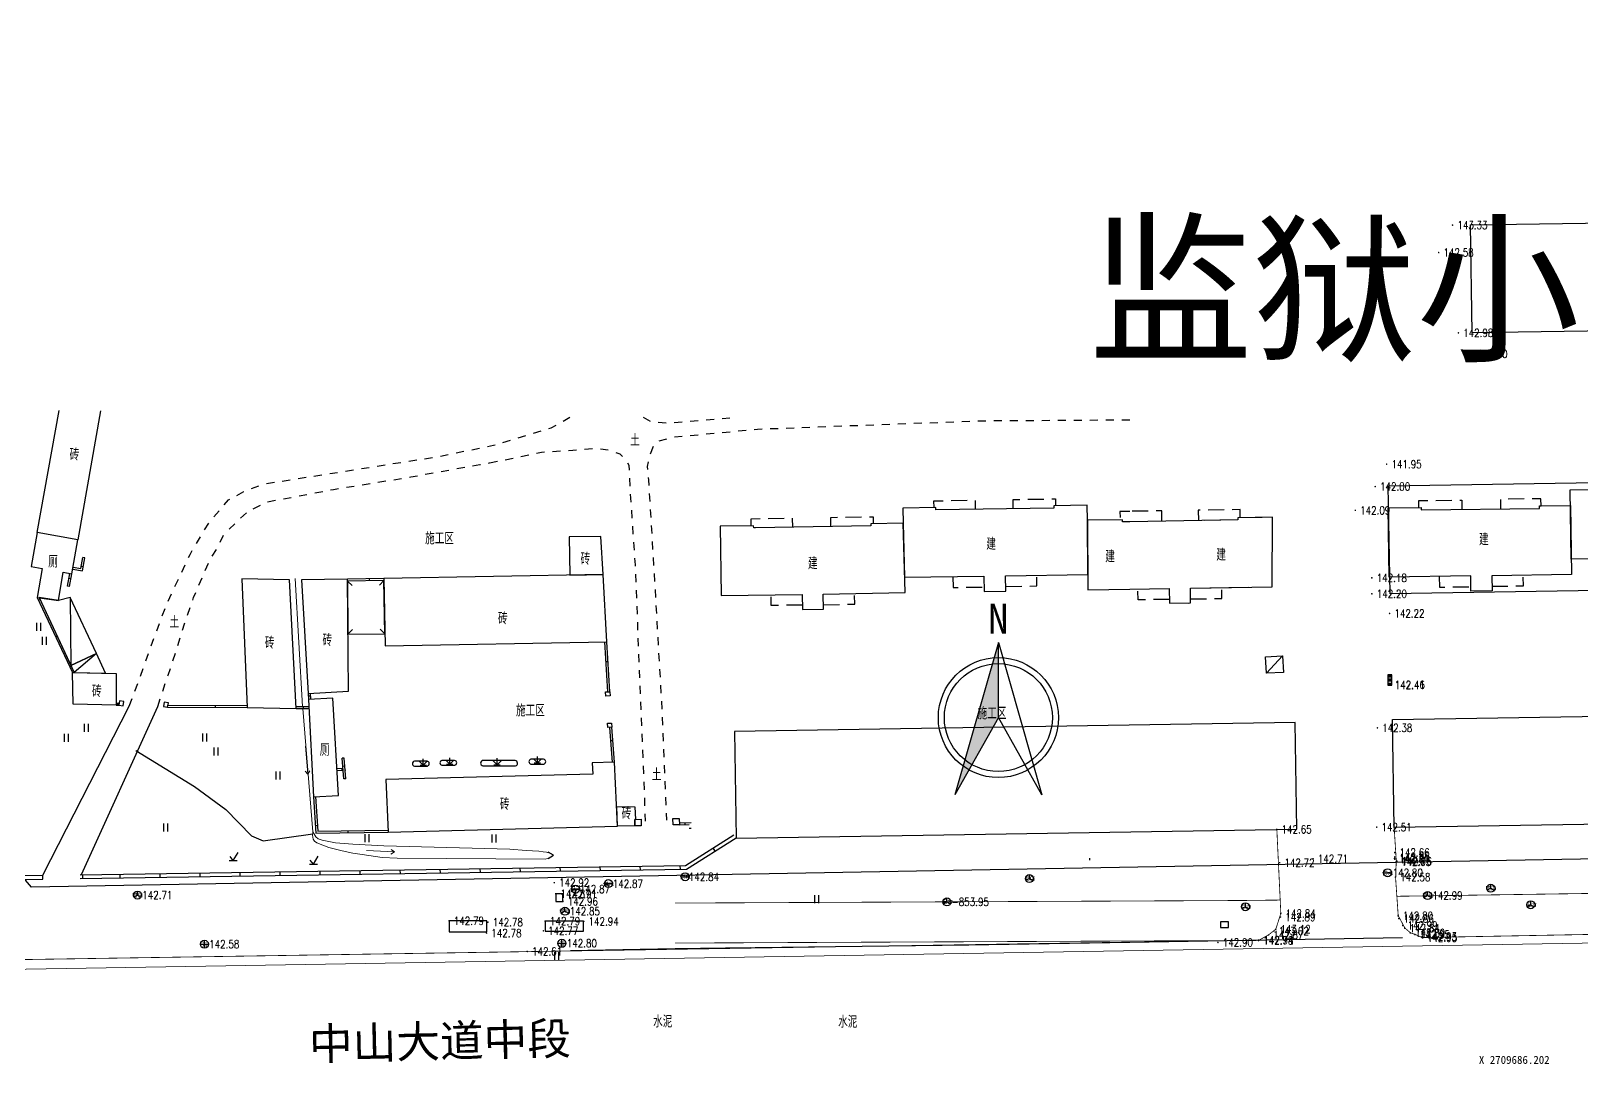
# Model space of a CAD drawing. Extents: x 529262 to 576451, y 2694391 to 2717535.
# Drawn here: x 563477.7 to 563671.5, y 2709635.1 to 2709764.3 of the extents above; entities that cross this region are included whole.
import ezdxf
from ezdxf.enums import TextEntityAlignment as Align
from ezdxf.xclip import XClip

# ---------------------------------------------------------------- set-up
doc = ezdxf.new("R2010")
doc.units = 0
doc.header["$XCLIPFRAME"] = 0
doc.linetypes.add('X5', pattern=[3, 2, -1])
doc.linetypes.add('X6', pattern=[2, 1, -1])
for name, color, linetype in [('a红线图', 1, 'Continuous'), ('COMPONENT', 8, 'Continuous'), ('DLDW', 8, 'Continuous'), ('DLSS', 4, 'Continuous'), ('DMTZ', 8, 'Continuous'), ('GCD', 8, 'Continuous'), ('GXYZ', 8, 'Continuous'), ('JMD', 8, 'Continuous'), ('PP-COM', 7, 'Continuous'), ('RD-红线', 7, 'Continuous'), ('RD-路名', 7, 'Continuous'), ('ZBTZ', 8, 'Continuous'), ('ZJ', 7, 'Continuous'), ('地块名称', 1, 'Continuous'), ('路名', 7, 'Continuous')]:
    doc.layers.add(name, color=color, linetype=linetype)
doc.layers.add('SXSS', color=5, linetype='Continuous', lineweight=0)
doc.styles.add('HZ', font='rs.shx', dxfattribs={"width": 0.8, "bigfont": 'hztxt.shx'})
doc.styles.get("Standard").update_dxf_attribs({"font": '', "height": 2.5, "bigfont": 'smfs.shx'})
doc.styles.add('宋体', font='', dxfattribs={"width": 0.75})
doc.styles.add('黑体', font='simhei.ttf')
doc.styles.get('Standard').set_extended_font_data('FangSong_GB2312')
doc.styles.get('宋体').set_extended_font_data('SimSun')
doc.linetypes.add('10422', pattern='A,0.75,[150,AAA.SHX,S=0.5,R=0,X=0,Y=0.5],1.5,[177,AAA.SHX,S=1,R=0,X=0,Y=0.4],0.75', length=3)
doc.linetypes.add('1161', pattern='A,0,[149,AAA.SHX,S=0.15,R=0,X=0,Y=0],-1.6', length=1.6)

# ---------------------------------------------------------------- blocks, each defined once
blk = doc.blocks.new('Compass1')
for p, q in [((0, 12.5), (-7.25, -12.86)), ((0, 0), (0, 12.5)), ((0, 0), (-7.25, -12.86))]:
    blk.add_line(p, q)
at = {"color": 2}
for p, q in [((0, 12.5), (7.26, -12.9)), ((7.26, -12.9), (0, 0))]:
    blk.add_line(p, q, dxfattribs=at)
at = {"color": 3}
blk.add_circle((0, 0), 10, dxfattribs=at)
at = {"color": 2}
blk.add_circle((0, 0), 9, dxfattribs=at)
blk.add_solid([(-7.25, -12.86), (0, 12.5), (0, 0)], dxfattribs=at)
at = {"color": 3}
blk.add_text('N', height=5, dxfattribs=at).set_placement((-0.01, 13.97), align=Align.CENTER)
blk = doc.blocks.new('A$C19FD0107')
at = {"layer": 'RD-红线', "color": 8, "linetype": 'Continuous', "flags": 128}
blk.add_lwpolyline([(-7163.1, 15273.08), (-7520.28, 15266.64), (-7567.63, 15321.95), (-7510.03, 15651.94)], dxfattribs=at)
blk = doc.blocks.new('GC200')
at = {"linetype": 'Continuous', "const_width": 0.2, "flags": 128}
blk.add_lwpolyline([(-0.1, 0, 1), (0.1, 0, 1)], format="xyb", close=True, dxfattribs=at)
blk = doc.blocks.new('gc123')
at = {"color": 8}
for p, q in [((-1, 0), (1, 0)), ((0, 0), (-0.8, 1)), ((0, 0), (1.2, 2))]:
    blk.add_line(p, q, dxfattribs=at)
blk = doc.blocks.new('gc121')
at = {"color": 8}
for p, q in [((-0.5, -1), (-0.5, 1)), ((0.5, -1), (0.5, 1))]:
    blk.add_line(p, q, dxfattribs=at)
blk = doc.blocks.new('gc086')
at = {"color": 8}
for p, q in [((0, 0), (7, 0)), ((7, 0), (6.18, 0.57)), ((7, 0), (6.18, -0.57))]:
    blk.add_line(p, q, dxfattribs=at)
blk = doc.blocks.new('gc037')
for p, q in [((0, 0), (-1.39, 0.8)), ((-1.39, -0.8), (0, 0))]:
    blk.add_line(p, q)
blk = doc.blocks.new('gc124')
at = {"color": 8}
for p, q in [((-1, 1), (0, 0)), ((-0.8, 0), (0.8, 0)), ((0, 0), (0, 1.6)), ((0, 0), (1, 1))]:
    blk.add_line(p, q, dxfattribs=at)
blk = doc.blocks.new('gc054')
at = {"color": 8}
for points in [[(-0.5, 0), (0, 0), (0.5, 0), (0.5, 2.6), (-0.5, 2.6), (-0.5, 0)], [(-0.5, 2.08), (0.5, 2.08)], [(-0.5, 1.56), (0.5, 1.56)], [(-0.5, 1.04), (0.5, 1.04)], [(-0.5, 0.52), (0.5, 0.52)]]:
    blk.add_lwpolyline(points, dxfattribs=at)
at = {"color": 8, "linetype": 'Continuous'}
for points in [[(0.5, 2.08), (0.5, 2.6), (-0.5, 2.6)], [(-0.5, 2.6), (-0.5, 2.08), (0.5, 2.08)], [(-0.5, 1.56), (-0.5, 1.04), (0.5, 1.04)], [(0.5, 1.56), (-0.5, 1.56), (0.5, 1.04)], [(0.5, 0), (0.5, 0.52), (-0.5, 0.52)], [(-0.5, 0.52), (0, 0), (0.5, 0)], [(-0.5, 0.52), (-0.5, 0), (0, 0)]]:
    blk.add_solid(points, dxfattribs=at)
blk = doc.blocks.new('gcbj0107')
for q in [(-0.87, -0.5), (0, 1), (0.87, -0.5)]:
    blk.add_line((0, 0), q)
blk.add_circle((0, 0), 1)
blk = doc.blocks.new('gcbj0102')
for p, q in [((-1, 0), (1, 0)), ((0, -1), (0, 1))]:
    blk.add_line(p, q)
blk.add_circle((0, 0), 1)
blk = doc.blocks.new('gcbj0101')
blk.add_line((-1, 0), (1, 0))
blk.add_circle((0, 0), 1)

msp = doc.modelspace()

# ---------------------------------------------------------------- linework, layer by layer
at = {"layer": 'a红线图', "color": 8, "linetype": 'Continuous', "lineweight": 0, "flags": 128}
msp.add_lwpolyline([(563449.624, 2709646.517), (563910.833, 2709654.214)], dxfattribs=at)
msp.add_lwpolyline([(563449.624, 2709646.517), (563910.833, 2709654.214)], dxfattribs=at)
at = {"layer": 'DLDW', "color": 252, "linetype": 'Continuous', "flags": 128}
for points in [[(563483.525, 2709700.653), (563478.451, 2709701.557), (563477.693, 2709697.301), (563479.079, 2709697.06), (563478.438, 2709693.458), (563481.08, 2709693.046), (563481.698, 2709696.605), (563482.783, 2709696.416)], [(563515.388, 2709680.87), (563512.324, 2709680.697), (563512.979, 2709668.527), (563516.074, 2709668.702)]]:
    msp.add_lwpolyline(points, close=True, dxfattribs=at)
at = {"layer": 'DLSS', "linetype": 'X6', "flags": 128}
for points in [[(563489.941, 2709679.872), (563491.122, 2709682.996), (563492.366, 2709686.516), (563494.52, 2709692.373), (563497.536, 2709698.834), (563499.945, 2709702.876), (563502.361, 2709705.64), (563504.254, 2709706.672), (563506.663, 2709707.618), (563528.673, 2709711.08), (563535.482, 2709712.472), (563542.687, 2709714.644), (563545.014, 2709715.965), (563545.118, 2709716.104)], [(563565.016, 2709715.877), (563557.413, 2709715.199), (563555.22, 2709715.356), (563554.112, 2709716.002)], [(563614.998, 2709715.619), (563596.576, 2709715.496), (563568.466, 2709714.45), (563558, 2709713.467), (563556.114, 2709712.968), (563555.476, 2709712.469), (563555.032, 2709711.305), (563554.661, 2709709.804), (563554.826, 2709708.14), (563555.738, 2709692.945), (563556.544, 2709678.591), (563557.084, 2709665.595)], [(563534.98, 2709710.256), (563541.459, 2709711.626), (563545.379, 2709711.862), (563548.242, 2709712.089), (563549.855, 2709711.913), (563551.253, 2709711.388), (563551.778, 2709710.893), (563552.39, 2709709.99), (563552.533, 2709706.716), (563553.151, 2709697.535), (563554.428, 2709665.48)], [(563493.495, 2709679.831), (563494.794, 2709683.717), (563495.825, 2709686.84), (563496.86, 2709690.147), (563497.986, 2709693.432), (563499.948, 2709697.999), (563500.987, 2709699.717), (563501.747, 2709701.316), (563503.589, 2709703.119), (563504.829, 2709704.238), (563507.187, 2709705.397), (563515.479, 2709706.955), (563525.136, 2709708.512), (563533.734, 2709710.069), (563534.98, 2709710.256)]]:
    msp.add_lwpolyline(points, dxfattribs=at)
at = {"layer": 'DLSS', "linetype": 'Continuous', "const_width": 0.1, "flags": 128}
for points in [[(563421.18, 2709692.583), (563421.203, 2709683.853), (563422.553, 2709676.636), (563425.408, 2709669.285), (563428.205, 2709664.693), (563438.841, 2709654.442), (563446.562, 2709650.374), (563455.243, 2709647.972), (563457.888, 2709647.875), (563631.072, 2709650.608)], [(563558.146, 2709650.235), (563631.068, 2709650.567), (563632.323, 2709651.265), (563633.225, 2709651.976), (563633.853, 2709653.936), (563633.353, 2709664.467)], [(563648.353, 2709656.085), (563702.837, 2709656.888), (563745.785, 2709657.731)], [(563558.123, 2709655.235), (563628.77, 2709655.557), (563633.773, 2709655.612)]]:
    msp.add_lwpolyline(points, dxfattribs=at)
at = {"layer": 'DLSS', "linetype": 'Continuous', "flags": 128}
for points in [[(563479.139, 2709658.712), (563489.941, 2709679.872)], [(563483.965, 2709658.788), (563493.495, 2709679.831)]]:
    msp.add_lwpolyline(points, dxfattribs=at)
msp.add_lwpolyline([(563648.015, 2709664.703, 0.1, 0.1, 0), (563648.285, 2709660.416, 0.1, 0.1, 0), (563648.186, 2709658.504, 0.1, 0.1, 0), (563648.52, 2709653.666, 0.1, 0.1, 0), (563649.358, 2709652.108, 0.1, 0.1, 0), (563650.055, 2709651.517, 0.1, 0.1, 0), (563650.625, 2709651.318, 0.1, 0.1, 0), (563651.532, 2709650.923, 0.1, 0.1, 0), (563702.931, 2709651.889, 0.1, 0.1, 0), (563745.636, 2709652.727, 0.1, 0.1, 0), (563745.906, 2709653.77, 0.1, 0.1, 0), (563745.647, 2709662.221, 0, 0, 0)], format="xyseb", dxfattribs=at)
at = {"layer": 'DLSS', "linetype": 'Continuous', "elevation": 142.636, "flags": 128}
for points in [[(563614.998, 2709650.357), (563649.074, 2709650.94)], [(563545.066, 2709649.326), (563558.171, 2709649.557), (563594.863, 2709650.012), (563614.998, 2709650.357)], [(563545.066, 2709649.326), (563558.171, 2709649.557), (563567.627, 2709649.674)], [(563613.937, 2709650.339), (563614.998, 2709650.357)], [(563614.998, 2709650.357), (563620.801, 2709650.456)]]:
    msp.add_lwpolyline(points, dxfattribs=at)
at = {"layer": 'DMTZ', "linetype": '10422', "flags": 128}
msp.add_lwpolyline([(563626.33, 2709652.172), (563627.323, 2709652.192), (563627.308, 2709652.894), (563626.315, 2709652.874)], close=True, dxfattribs=at)
at = {"layer": 'GXYZ', "linetype": 'Continuous', "flags": 128}
for points in [[(563543.232, 2709656.402), (563543.232, 2709655.435), (563544.139, 2709655.435), (563544.139, 2709656.407)], [(563529.914, 2709653.009), (563529.914, 2709651.651), (563534.627, 2709651.651), (563534.627, 2709653.016)], [(563541.918, 2709652.966), (563541.918, 2709651.744), (563546.727, 2709651.744), (563546.727, 2709652.963)]]:
    msp.add_lwpolyline(points, close=True, dxfattribs=at)
at = {"layer": 'JMD', "linetype": 'Continuous'}
for p, q in [((563484.171, 2709697.274, 141.426), (563483.925, 2709697.318, 141.426)), ((563484.372, 2709698.412), (563484.125, 2709698.455)), ((563482.666, 2709695.777), (563482.42, 2709695.822)), ((563517.208, 2709695.484), (563517.782, 2709694.927)), ((563519.942, 2709695.787), (563519.947, 2709695.537)), ((563521.77, 2709695.573), (563521.215, 2709694.997)), ((563478.6, 2709693.111), (563478.781, 2709693.196)), ((563482.491, 2709694.819), (563482.245, 2709694.864)), ((563482.538, 2709693.435, 141.47), (563482.639, 2709684.942)), ((563517.274, 2709688.859), (563517.834, 2709689.43)), ((563521.888, 2709688.905), (563521.315, 2709689.463)), ((563480.717, 2709688.582), (563480.898, 2709688.666)), ((563485.838, 2709686.437), (563483.056, 2709684.048)), ((563549.781, 2709685.404), (563549.531, 2709685.389)), ((563634.052, 2709686.134), (563632.045, 2709683.97)), ((563488.497, 2709679.987), (563488.509, 2709680.237)), ((563500.714, 2709679.694), (563500.715, 2709679.944)), ((563511.712, 2709679.546), (563511.714, 2709679.796)), ((563512.3, 2709681.133), (563512.549, 2709681.147)), ((563550.358, 2709675.535), (563550.108, 2709675.52)), ((563516.491, 2709672.049, 145.521), (563516.505, 2709671.8, 145.521)), ((563516.8, 2709673.372), (563516.55, 2709673.354)), ((563516.875, 2709672.332, 145.521), (563516.626, 2709672.314, 145.521)), ((563516.894, 2709672.072), (563516.908, 2709671.822)), ((563516.894, 2709672.072), (563516.908, 2709671.822)), ((563516.988, 2709670.772), (563516.738, 2709670.754)), ((563513.206, 2709664.945), (563513.456, 2709664.961)), ((563517.295, 2709664.023), (563517.292, 2709664.273)), ((563559.424, 2709665.041), (563559.418, 2709665.29)), ((563559.907, 2709664.619), (563560.157, 2709664.621)), ((563563.163, 2709661.706), (563562.897, 2709662.129)), ((563609.998, 2709660.592), (563609.994, 2709660.842)), ((563479.147, 2709658.212), (563479.139, 2709658.712)), ((563484.146, 2709658.291), (563484.138, 2709658.791)), ((563488.823, 2709658.362), (563488.815, 2709658.862)), ((563493.822, 2709658.439), (563493.815, 2709658.939)), ((563498.822, 2709658.516), (563498.814, 2709659.016)), ((563503.821, 2709658.593), (563503.814, 2709659.093)), ((563508.821, 2709658.67), (563508.813, 2709659.17)), ((563513.82, 2709658.747), (563513.812, 2709659.247)), ((563518.82, 2709658.824), (563518.812, 2709659.324)), ((563523.819, 2709658.901), (563523.811, 2709659.401)), ((563528.818, 2709658.978), (563528.811, 2709659.478)), ((563533.818, 2709659.055), (563533.81, 2709659.555)), ((563538.817, 2709659.132), (563538.809, 2709659.632)), ((563543.817, 2709659.209), (563543.809, 2709659.709)), ((563548.816, 2709659.286), (563548.808, 2709659.786)), ((563553.815, 2709659.363), (563553.808, 2709659.863)), ((563558.815, 2709659.439), (563558.807, 2709659.939))]:
    msp.add_line(p, q, dxfattribs=at)
at = {"layer": 'JMD', "linetype": 'Continuous', "flags": 128}
for points in [[(563729.625, 2709727.581), (563657.78, 2709726.526), (563657.541, 2709740.027), (563729.385, 2709741.082)], [(563738.824, 2709695.369), (563647.512, 2709693.905), (563647.272, 2709707.406), (563738.584, 2709708.87)], [(563697.614, 2709707.317), (563697.619, 2709707.006), (563712.327, 2709707.233), (563712.322, 2709707.543), (563712.525, 2709707.546), (563716.2, 2709707.603), (563716.333, 2709698.96), (563706.392, 2709698.807), (563706.421, 2709696.93), (563703.784, 2709696.885), (563703.755, 2709698.767), (563682.976, 2709698.434), (563683.007, 2709696.472), (563680.37, 2709696.427), (563680.339, 2709698.393), (563670.136, 2709698.236), (563670.016, 2709706.879), (563674.199, 2709706.945), (563674.203, 2709706.633), (563688.939, 2709706.86), (563688.935, 2709707.176)], [(563609.676, 2709703.096), (563609.646, 2709704.974), (563605.479, 2709704.912), (563605.483, 2709704.62), (563590.746, 2709704.378), (563590.741, 2709704.677), (563586.605, 2709704.602), (563586.636, 2709702.718), (563586.832, 2709695.963), (563596.755, 2709696.121), (563596.786, 2709694.207), (563599.486, 2709694.25), (563599.487, 2709694.252), (563599.456, 2709696.164), (563609.716, 2709696.328)], [(563647.274, 2709704.632), (563651.403, 2709704.689), (563651.407, 2709704.379), (563666.169, 2709704.584), (563666.165, 2709704.895), (563666.368, 2709704.897), (563670.042, 2709704.948), (563670.163, 2709696.306), (563660.222, 2709696.167), (563660.248, 2709694.29), (563657.611, 2709694.249), (563657.585, 2709696.131), (563647.381, 2709695.989)], [(563548.875, 2709701.066), (563544.932, 2709701.018), (563545.017, 2709696.236), (563549.149, 2709696.309)], [(563586.636, 2709702.718), (563582.617, 2709702.652), (563582.621, 2709702.386), (563568.192, 2709702.136), (563568.192, 2709702.149), (563567.977, 2709702.146), (563567.972, 2709702.411), (563563.806, 2709702.343), (563563.928, 2709693.682), (563574.038, 2709693.822), (563574.068, 2709691.958), (563576.71, 2709692), (563576.68, 2709693.865), (563586.887, 2709694.075)], [(563509.981, 2709695.664), (563504.03, 2709695.771), (563504.696, 2709679.675), (563510.796, 2709679.551)], [(563517.206, 2709695.734), (563511.481, 2709695.646), (563512.283, 2709681.423), (563517.345, 2709681.709)], [(563521.77, 2709695.573), (563517.208, 2709695.484), (563517.274, 2709688.859), (563521.888, 2709688.905)], [(563549.149, 2709696.309), (563521.766, 2709695.823), (563521.915, 2709687.405), (563549.635, 2709687.897)], [(563482.538, 2709693.435), (563481.08, 2709693.046), (563478.676, 2709693.421), (563482.639, 2709684.942), (563485.838, 2709686.437)], [(563485.838, 2709686.437), (563482.639, 2709684.942), (563483.056, 2709684.048), (563486.989, 2709683.974)], [(563634.052, 2709686.134), (563634.17, 2709684.073), (563632.045, 2709683.97), (563631.927, 2709686.031)], [(563488.298, 2709679.997), (563482.944, 2709680.117), (563482.834, 2709684.052), (563488.307, 2709683.949)], [(563550.001, 2709681.664), (563550.037, 2709681.137), (563549.51, 2709681.101), (563549.474, 2709681.628)], [(563488.728, 2709680.529), (563488.631, 2709679.981), (563489.164, 2709679.881), (563489.261, 2709680.429)], [(563494.306, 2709680.371), (563494.209, 2709679.823), (563494.742, 2709679.723), (563494.839, 2709680.271)], [(563740.159, 2709666.149), (563648.031, 2709664.671), (563647.791, 2709678.172), (563739.919, 2709679.65)], [(563550.222, 2709677.747), (563550.258, 2709677.22), (563549.731, 2709677.184), (563549.695, 2709677.711)], [(563565.563, 2709676.703), (563565.777, 2709663.354), (563635.849, 2709664.478), (563635.635, 2709677.827)], [(563550.594, 2709672.842), (563547.803, 2709672.77), (563547.87, 2709671.342), (563522.027, 2709670.666), (563522.295, 2709664.082), (563550.97, 2709664.831)], [(563553.131, 2709667.277), (563553.208, 2709665.69), (563553.103, 2709665.687), (563553.124, 2709664.887), (563550.97, 2709664.831), (563550.854, 2709667.299)], [(563553.924, 2709664.908), (563553.124, 2709664.887), (563553.103, 2709665.687), (563553.903, 2709665.708)], [(563558.704, 2709665.022), (563557.904, 2709665.001), (563557.884, 2709665.801), (563558.684, 2709665.822)]]:
    msp.add_lwpolyline(points, close=True, dxfattribs=at)
for points in [[(563486.344, 2709716.774), (563483.525, 2709700.653), (563478.451, 2709701.557), (563481.172, 2709716.833)], [(563614.998, 2709702.905), (563614.063, 2709702.889), (563614.058, 2709703.168), (563609.676, 2709703.096), (563609.727, 2709694.408), (563614.998, 2709694.495)], [(563631.53, 2709703.455), (563628.478, 2709703.405), (563628.483, 2709703.139), (563614.998, 2709702.905)], [(563622.623, 2709694.619), (563632.771, 2709694.781), (563632.798, 2709703.476), (563628.478, 2709703.405), (563628.483, 2709703.139), (563624.28, 2709703.066)], [(563482.881, 2709696.978), (563484.082, 2709696.768), (563484.372, 2709698.412)], [(563482.924, 2709697.225), (563483.879, 2709697.057), (563484.125, 2709698.455)], [(563482.245, 2709694.864), (563482.536, 2709696.459)], [(563482.491, 2709694.819), (563482.783, 2709696.416)], [(563521.766, 2709695.823), (563517.206, 2709695.734)], [(563521.77, 2709695.573), (563517.208, 2709695.484)], [(563478.438, 2709693.458), (563482.834, 2709684.052)], [(563478.676, 2709693.421), (563483.056, 2709684.048)], [(563614.998, 2709694.495), (563619.909, 2709694.576), (563619.939, 2709692.711), (563622.581, 2709692.753), (563622.551, 2709694.618), (563629.764, 2709694.733)], [(563622.256, 2709692.748), (563622.581, 2709692.753), (563622.556, 2709694.28)], [(563431.18, 2709692.609), (563431.2, 2709684.793), (563432.211, 2709679.389), (563434.409, 2709673.731), (563436.074, 2709670.997), (563444.759, 2709662.627), (563450.269, 2709659.724), (563456.78, 2709657.922), (563457.992, 2709657.878), (563479.147, 2709658.212)], [(563431.68, 2709692.61), (563431.7, 2709684.84), (563432.694, 2709679.527), (563434.859, 2709673.954), (563436.468, 2709671.313), (563445.055, 2709663.037), (563450.454, 2709660.192), (563456.857, 2709658.42), (563457.998, 2709658.378), (563479.139, 2709658.712)], [(563549.751, 2709681.647), (563549.384, 2709687.893)], [(563550.001, 2709681.664), (563549.635, 2709687.897)], [(563488.298, 2709680.247), (563488.675, 2709680.229)], [(563488.298, 2709679.997), (563488.631, 2709679.981)], [(563494.742, 2709679.723), (563504.696, 2709679.675)], [(563494.786, 2709679.973), (563504.685, 2709679.925)], [(563510.783, 2709679.801), (563512.375, 2709679.793)], [(563510.796, 2709679.551), (563512.389, 2709679.543)], [(563512.283, 2709681.423), (563512.324, 2709680.697)], [(563512.533, 2709681.438), (563512.574, 2709680.711)], [(563550.343, 2709672.836), (563550.008, 2709677.203)], [(563550.594, 2709672.842), (563550.258, 2709677.22)], [(563516.644, 2709672.058), (563515.887, 2709672.015)], [(563516.662, 2709671.809), (563515.901, 2709671.766)], [(563516.738, 2709670.754), (563516.55, 2709673.354)], [(563516.988, 2709670.772), (563516.8, 2709673.372)], [(563512.979, 2709668.527), (563513.268, 2709663.975), (563522.295, 2709664.082)], [(563513.228, 2709668.541), (563513.502, 2709664.228), (563522.28, 2709664.332)], [(563558.698, 2709665.272), (563560.152, 2709665.309)], [(563558.704, 2709665.022), (563559.904, 2709665.053)], [(563483.816, 2709658.785), (563559.438, 2709659.949), (563565.511, 2709663.777)], [(563565.777, 2709663.354), (563559.586, 2709659.451), (563483.824, 2709658.286)]]:
    msp.add_lwpolyline(points, dxfattribs=at)
at = {"layer": 'JMD', "linetype": 'X5', "flags": 128}
for points in [[(563590.518, 2709704.673), (563590.504, 2709705.52), (563595.636, 2709705.606), (563595.654, 2709704.458)], [(563600.403, 2709704.536), (563600.384, 2709705.684), (563605.676, 2709705.771), (563605.69, 2709704.915)], [(563651.093, 2709704.685), (563651.081, 2709705.55), (563656.475, 2709705.625), (563656.491, 2709704.45)], [(563666.368, 2709704.897), (563666.356, 2709705.785), (563661.286, 2709705.715), (563661.302, 2709704.517)], [(563567.681, 2709702.407), (563567.667, 2709703.29), (563572.798, 2709703.374), (563572.817, 2709702.225)], [(563577.632, 2709702.304), (563577.613, 2709703.453), (563582.894, 2709703.54), (563582.908, 2709702.657)], [(563614.998, 2709704.208), (563613.747, 2709704.187), (563613.767, 2709703.176)], [(563618.997, 2709702.957), (563618.972, 2709704.273), (563614.998, 2709704.208)], [(563628.769, 2709703.41), (563628.753, 2709704.434), (563623.525, 2709704.348), (563623.55, 2709703.044)], [(563628.769, 2709703.41), (563628.753, 2709704.434), (563624.535, 2709704.364)], [(563592.87, 2709696.059), (563592.892, 2709694.693), (563596.777, 2709694.755)], [(563599.478, 2709694.822), (563603.37, 2709694.884), (563603.348, 2709696.226)], [(563653.653, 2709696.076), (563653.672, 2709694.731), (563657.603, 2709694.786)], [(563660.24, 2709694.842), (563664.158, 2709694.896), (563664.139, 2709696.222)], [(563574.059, 2709692.5), (563570.16, 2709692.437), (563570.139, 2709693.76)], [(563576.701, 2709692.542), (563580.601, 2709692.604), (563580.58, 2709693.927)], [(563619.931, 2709693.209), (563616.013, 2709693.147), (563615.991, 2709694.513)], [(563622.573, 2709693.251), (563626.491, 2709693.314), (563626.469, 2709694.68)], [(563622.573, 2709693.251), (563626.491, 2709693.314), (563626.469, 2709694.68)]]:
    msp.add_lwpolyline(points, dxfattribs=at)
at = {"layer": 'SXSS', "color": 8, "linetype": 'Continuous', "flags": 128}
for points in [[(563511.587, 2709679.797), (563510.692, 2709695.829)], [(563512.882, 2709664.152), (563511.616, 2709679.547)], [(563542.514, 2709660.952), (563542.192, 2709660.799), (563541.9, 2709660.732), (563523.408, 2709660.846), (563521.553, 2709660.927), (563519.051, 2709661.3), (563517.892, 2709661.483), (563516.549, 2709661.757), (563514.886, 2709662.169), (563513.4, 2709662.783), (563513.102, 2709662.994), (563512.942, 2709663.21), (563512.856, 2709663.737), (563512.882, 2709664.152)], [(563542.516, 2709661.486), (563542.07, 2709661.59), (563541.667, 2709661.644), (563541.14, 2709661.709), (563539.536, 2709661.828), (563537.493, 2709661.973), (563521.743, 2709662.379), (563517.863, 2709662.585), (563515.726, 2709662.776), (563514.033, 2709663.114), (563513.543, 2709663.264), (563513.253, 2709663.503), (563512.882, 2709664.152)]]:
    msp.add_lwpolyline(points, dxfattribs=at)
at = {"layer": 'ZBTZ', "linetype": '1161', "elevation": 142.098, "flags": 128}
msp.add_lwpolyline([(563490.755, 2709674.291), (563498.099, 2709669.824), (563502.017, 2709666.922), (563505.213, 2709663.643), (563506.691, 2709663.018), (563512.865, 2709663.881)], dxfattribs=at)
at = {"layer": 'ZBTZ', "linetype": '1161', "flags": 128}
for points in [[(563527.159, 2709672.979), (563525.582, 2709672.979, 0.8035064), (563525.57, 2709672.371), (563527.197, 2709672.371, 0.8235196)], [(563530.591, 2709673.066), (563529.014, 2709673.066, 0.8035064), (563529.002, 2709672.458), (563530.629, 2709672.458, 0.8235196)], [(563538.166, 2709673.075), (563534.18, 2709673.075, 0.9045098), (563534.149, 2709672.375), (563538.21, 2709672.375, 0.7943168)], [(563541.713, 2709673.214), (563540.136, 2709673.214, 0.8035064), (563540.124, 2709672.606), (563541.75, 2709672.606, 0.8235196)]]:
    msp.add_lwpolyline(points, format="xyb", close=True, dxfattribs=at)

# ---------------------------------------------------------------- block references
at = {"layer": 'COMPONENT', "linetype": 'Continuous', "xscale": 0.5, "yscale": 0.5}
for name, p in [('gcbj0101', (563559.411, 2709658.535)), ('gcbj0107', (563602.43, 2709658.298)), ('gcbj0101', (563647.194, 2709659.024)), ('gcbj0107', (563490.977, 2709656.243)), ('gcbj0101', (563545.703, 2709656.981)), ('gcbj0101', (563549.816, 2709657.669)), ('gcbj0107', (563652.201, 2709656.175)), ('gcbj0107', (563660.078, 2709657.084)), ('gcbj0107', (563544.396, 2709654.221)), ('gcbj0107', (563592.127, 2709655.381)), ('gcbj0107', (563629.427, 2709654.78)), ('gcbj0107', (563665.086, 2709655.019)), ('gcbj0102', (563499.343, 2709650.096)), ('gcbj0102', (563544.008, 2709650.205))]:
    msp.add_blockref(name, p, dxfattribs=at)
at = {"layer": 'DLDW', "linetype": 'Continuous', "xscale": 0.5, "yscale": 0.5}
msp.add_blockref('gc054', (563647.493, 2709682.481, 117.891), dxfattribs=at)
at = {"layer": 'DLSS', "linetype": 'Continuous', "xscale": 0.5, "yscale": 0.5, "zscale": 0.5}
msp.add_blockref('gc037', (563542.978, 2709661.219), dxfattribs=at)
at = {"layer": 'GCD', "color": 3, "linetype": 'Continuous'}
ref = msp.add_blockref('GC200', (563655.316, 2709739.995, 143.333), dxfattribs=dict(at, xscale=0.5, yscale=0.5, zscale=0.5))
ref.add_attrib('height', '143.33', dxfattribs={"linetype": 'Continuous', "height": 1, "style": 'HZ', "width": 0.8}).set_placement((563655.916, 2709739.995, 143.333), align=Align.MIDDLE_LEFT)
ref = msp.add_blockref('GC200', (563653.581, 2709736.567, 142.583), dxfattribs=dict(at, xscale=0.5, yscale=0.5, zscale=0.5))
ref.add_attrib('height', '142.58', dxfattribs={"linetype": 'Continuous', "height": 1, "style": 'HZ', "width": 0.8}).set_placement((563654.181, 2709736.567, 142.583), align=Align.MIDDLE_LEFT)
ref = msp.add_blockref('GC200', (563656.04, 2709726.518, 142.983), dxfattribs=dict(at, xscale=0.5, yscale=0.5, zscale=0.5))
ref.add_attrib('height', '142.98', dxfattribs={"linetype": 'Continuous', "height": 1, "style": 'HZ', "width": 0.8}).set_placement((563656.64, 2709726.518, 142.983), align=Align.MIDDLE_LEFT)
ref = msp.add_blockref('GC200', (563657.815, 2709723.881, 148.003), dxfattribs=dict(at, xscale=0.5, yscale=0.5, zscale=0.5))
ref.add_attrib('height', '148.00', dxfattribs={"linetype": 'Continuous', "height": 1, "style": 'HZ', "width": 0.8}).set_placement((563658.415, 2709723.881, 148.003), align=Align.MIDDLE_LEFT)
ref = msp.add_blockref('GC200', (563647.081, 2709710.104, 141.948), dxfattribs=dict(at, xscale=0.5, yscale=0.5, zscale=0.5))
ref.add_attrib('height', '141.95', dxfattribs={"linetype": 'Continuous', "height": 1, "style": 'HZ', "width": 0.8}).set_placement((563647.681, 2709710.104, 141.948), align=Align.MIDDLE_LEFT)
ref = msp.add_blockref('GC200', (563645.646, 2709707.304, 142.001), dxfattribs=dict(at, xscale=0.5, yscale=0.5, zscale=0.5))
ref.add_attrib('height', '142.00', dxfattribs={"linetype": 'Continuous', "height": 1, "style": 'HZ', "width": 0.8}).set_placement((563646.246, 2709707.304, 142.001), align=Align.MIDDLE_LEFT)
ref = msp.add_blockref('GC200', (563643.164, 2709704.334, 142.088), dxfattribs=dict(at, xscale=0.5, yscale=0.5, zscale=0.5))
ref.add_attrib('height', '142.09', dxfattribs={"linetype": 'Continuous', "height": 1, "style": 'HZ', "width": 0.8}).set_placement((563643.764, 2709704.334, 142.088), align=Align.MIDDLE_LEFT)
ref = msp.add_blockref('GC200', (563645.229, 2709695.893, 142.176), dxfattribs=dict(at, xscale=0.5, yscale=0.5, zscale=0.5))
ref.add_attrib('height', '142.18', dxfattribs={"linetype": 'Continuous', "height": 1, "style": 'HZ', "width": 0.8}).set_placement((563645.829, 2709695.893, 142.176), align=Align.MIDDLE_LEFT)
ref = msp.add_blockref('GC200', (563645.233, 2709693.899, 142.204), dxfattribs=dict(at, xscale=0.5, yscale=0.5, zscale=0.5))
ref.add_attrib('height', '142.20', dxfattribs={"linetype": 'Continuous', "height": 1, "style": 'HZ', "width": 0.8}).set_placement((563645.833, 2709693.899, 142.204), align=Align.MIDDLE_LEFT)
ref = msp.add_blockref('GC200', (563647.444, 2709691.445, 142.221), dxfattribs=dict(at, xscale=0.5, yscale=0.5, zscale=0.5))
ref.add_attrib('height', '142.22', dxfattribs={"linetype": 'Continuous', "height": 1, "style": 'HZ', "width": 0.8}).set_placement((563648.044, 2709691.445, 142.221), align=Align.MIDDLE_LEFT)
ref = msp.add_blockref('GC200', (563647.481, 2709682.465, 142.414), dxfattribs=dict(at, xscale=0.5, yscale=0.5, zscale=0.5))
ref.add_attrib('height', '142.41', dxfattribs={"linetype": 'Continuous', "height": 1, "style": 'HZ', "width": 0.8}).set_placement((563648.081, 2709682.465, 142.414), align=Align.MIDDLE_LEFT)
ref = msp.add_blockref('GC200', (563647.484, 2709682.535, 142.458), dxfattribs=dict(at, xscale=0.5, yscale=0.5, zscale=0.5))
ref.add_attrib('height', '142.46', dxfattribs={"linetype": 'Continuous', "height": 1, "style": 'HZ', "width": 0.8}).set_placement((563648.084, 2709682.535, 142.458), align=Align.MIDDLE_LEFT)
ref = msp.add_blockref('GC200', (563645.918, 2709677.139, 142.38), dxfattribs=dict(at, xscale=0.5, yscale=0.5, zscale=0.5))
ref.add_attrib('height', '142.38', dxfattribs={"linetype": 'Continuous', "height": 1, "style": 'HZ', "width": 0.8}).set_placement((563646.518, 2709677.139, 142.38), align=Align.MIDDLE_LEFT)
ref = msp.add_blockref('GC200', (563633.341, 2709664.451, 142.649), dxfattribs=dict(at, xscale=0.5, yscale=0.5, zscale=0.5))
ref.add_attrib('height', '142.65', dxfattribs={"linetype": 'Continuous', "height": 1, "style": 'HZ', "width": 0.8}).set_placement((563633.941, 2709664.451, 142.649), align=Align.MIDDLE_LEFT)
ref = msp.add_blockref('GC200', (563645.837, 2709664.729, 142.508), dxfattribs=dict(at, xscale=0.5, yscale=0.5, zscale=0.5))
ref.add_attrib('height', '142.51', dxfattribs={"linetype": 'Continuous', "height": 1, "style": 'HZ', "width": 0.8}).set_placement((563646.437, 2709664.729, 142.508), align=Align.MIDDLE_LEFT)
at = {"layer": 'GCD', "linetype": 'Continuous'}
ref = msp.add_blockref('GC200', (563633.705, 2709660.283, 142.715), dxfattribs=dict(at, xscale=0.5, yscale=0.5, zscale=0.5))
ref.add_attrib('height', '142.72', dxfattribs={"linetype": 'Continuous', "height": 1, "style": 'HZ', "width": 0.8}).set_placement((563634.305, 2709660.283, 142.715), align=Align.MIDDLE_LEFT)
ref = msp.add_blockref('GC200', (563637.88, 2709660.779, 142.706), dxfattribs=dict(at, xscale=0.5, yscale=0.5, zscale=0.5))
ref.add_attrib('height', '142.71', dxfattribs={"linetype": 'Continuous', "height": 1, "style": 'HZ', "width": 0.8}).set_placement((563638.48, 2709660.779, 142.706), align=Align.MIDDLE_LEFT)
at = {"layer": 'GCD', "color": 3, "linetype": 'Continuous'}
ref = msp.add_blockref('GC200', (563648.049, 2709660.818, 142.714), dxfattribs=dict(at, xscale=0.5, yscale=0.5, zscale=0.5))
ref.add_attrib('height', '142.71', dxfattribs={"linetype": 'Continuous', "height": 1, "style": 'HZ', "width": 0.8}).set_placement((563648.649, 2709660.818, 142.714), align=Align.MIDDLE_LEFT)
ref = msp.add_blockref('GC200', (563648.074, 2709661.552, 142.659), dxfattribs=dict(at, xscale=0.5, yscale=0.5, zscale=0.5))
ref.add_attrib('height', '142.66', dxfattribs={"linetype": 'Continuous', "height": 1, "style": 'HZ', "width": 0.8}).set_placement((563648.674, 2709661.552, 142.659), align=Align.MIDDLE_LEFT)
at = {"layer": 'GCD', "linetype": 'Continuous'}
ref = msp.add_blockref('GC200', (563648.089, 2709660.735, 142.806), dxfattribs=dict(at, xscale=0.5, yscale=0.5, zscale=0.5))
ref.add_attrib('height', '142.81', dxfattribs={"linetype": 'Continuous', "height": 1, "style": 'HZ', "width": 0.8}).set_placement((563648.689, 2709660.735, 142.806), align=Align.MIDDLE_LEFT)
at = {"layer": 'GCD', "color": 3, "linetype": 'Continuous'}
ref = msp.add_blockref('GC200', (563648.094, 2709661.006, 142.651), dxfattribs=dict(at, xscale=0.5, yscale=0.5, zscale=0.5))
ref.add_attrib('height', '142.65', dxfattribs={"linetype": 'Continuous', "height": 1, "style": 'HZ', "width": 0.8}).set_placement((563648.694, 2709661.006, 142.651), align=Align.MIDDLE_LEFT)
ref = msp.add_blockref('GC200', (563648.273, 2709660.4, 142.652), dxfattribs=dict(at, xscale=0.5, yscale=0.5, zscale=0.5))
ref.add_attrib('height', '142.65', dxfattribs={"linetype": 'Continuous', "height": 1, "style": 'HZ', "width": 0.8}).set_placement((563648.873, 2709660.4, 142.652), align=Align.MIDDLE_LEFT)
at = {"layer": 'GCD', "linetype": 'Continuous'}
ref = msp.add_blockref('GC200', (563648.363, 2709660.464, 142.76), dxfattribs=dict(at, xscale=0.5, yscale=0.5, zscale=0.5))
ref.add_attrib('height', '142.76', dxfattribs={"linetype": 'Continuous', "height": 1, "style": 'HZ', "width": 0.8}).set_placement((563648.963, 2709660.464, 142.76), align=Align.MIDDLE_LEFT)
ref = msp.add_blockref('GC200', (563543.057, 2709657.79, 142.923), dxfattribs=dict(at, xscale=0.5, yscale=0.5, zscale=0.5))
ref.add_attrib('height', '142.92', dxfattribs={"linetype": 'Continuous', "height": 1, "style": 'HZ', "width": 0.8}).set_placement((563543.657, 2709657.79, 142.923), align=Align.MIDDLE_LEFT)
ref = msp.add_blockref('GC200', (563559.278, 2709658.517, 142.836), dxfattribs=dict(at, xscale=0.5, yscale=0.5, zscale=0.5))
ref.add_attrib('height', '142.84', dxfattribs={"linetype": 'Continuous', "height": 1, "style": 'HZ', "width": 0.8}).set_placement((563559.878, 2709658.517, 142.836), align=Align.MIDDLE_LEFT)
ref = msp.add_blockref('GC200', (563647.229, 2709659.037, 142.801), dxfattribs=dict(at, xscale=0.5, yscale=0.5, zscale=0.5))
ref.add_attrib('height', '142.80', dxfattribs={"linetype": 'Continuous', "height": 1, "style": 'HZ', "width": 0.8}).set_placement((563647.829, 2709659.037, 142.801), align=Align.MIDDLE_LEFT)
at = {"layer": 'GCD', "color": 3, "linetype": 'Continuous'}
ref = msp.add_blockref('GC200', (563648.174, 2709658.488, 142.583), dxfattribs=dict(at, xscale=0.5, yscale=0.5, zscale=0.5))
ref.add_attrib('height', '142.58', dxfattribs={"linetype": 'Continuous', "height": 1, "style": 'HZ', "width": 0.8}).set_placement((563648.774, 2709658.488, 142.583), align=Align.MIDDLE_LEFT)
at = {"layer": 'GCD', "linetype": 'Continuous'}
ref = msp.add_blockref('GC200', (563490.968, 2709656.241, 142.712), dxfattribs=dict(at, xscale=0.5, yscale=0.5, zscale=0.5))
ref.add_attrib('height', '142.71', dxfattribs={"linetype": 'Continuous', "height": 1, "style": 'HZ', "width": 0.8}).set_placement((563491.568, 2709656.241, 142.712), align=Align.MIDDLE_LEFT)
ref = msp.add_blockref('GC200', (563543.228, 2709656.398, 142.865), dxfattribs=dict(at, xscale=0.5, yscale=0.5, zscale=0.5))
ref.add_attrib('height', '142.87', dxfattribs={"linetype": 'Continuous', "height": 1, "style": 'HZ', "width": 0.8}).set_placement((563543.828, 2709656.398, 142.865), align=Align.MIDDLE_LEFT)
ref = msp.add_blockref('GC200', (563544.027, 2709656.345, 142.908), dxfattribs=dict(at, xscale=0.5, yscale=0.5, zscale=0.5))
ref.add_attrib('height', '142.91', dxfattribs={"linetype": 'Continuous', "height": 1, "style": 'HZ', "width": 0.8}).set_placement((563544.627, 2709656.345, 142.908), align=Align.MIDDLE_LEFT)
ref = msp.add_blockref('GC200', (563545.657, 2709656.993, 142.87), dxfattribs=dict(at, xscale=0.5, yscale=0.5, zscale=0.5))
ref.add_attrib('height', '142.87', dxfattribs={"linetype": 'Continuous', "height": 1, "style": 'HZ', "width": 0.8}).set_placement((563546.257, 2709656.993, 142.87), align=Align.MIDDLE_LEFT)
ref = msp.add_blockref('GC200', (563549.763, 2709657.652, 142.87), dxfattribs=dict(at, xscale=0.5, yscale=0.5, zscale=0.5))
ref.add_attrib('height', '142.87', dxfattribs={"linetype": 'Continuous', "height": 1, "style": 'HZ', "width": 0.8}).set_placement((563550.363, 2709657.652, 142.87), align=Align.MIDDLE_LEFT)
ref = msp.add_blockref('GC200', (563652.198, 2709656.175, 142.988), dxfattribs=dict(at, xscale=0.5, yscale=0.5, zscale=0.5))
ref.add_attrib('height', '142.99', dxfattribs={"linetype": 'Continuous', "height": 1, "style": 'HZ', "width": 0.8}).set_placement((563652.798, 2709656.175, 142.988), align=Align.MIDDLE_LEFT)
ref = msp.add_blockref('GC200', (563544.14, 2709655.445, 142.956), dxfattribs=dict(at, xscale=0.5, yscale=0.5, zscale=0.5))
ref.add_attrib('height', '142.96', dxfattribs={"linetype": 'Continuous', "height": 1, "style": 'HZ', "width": 0.8}).set_placement((563544.74, 2709655.445, 142.956), align=Align.MIDDLE_LEFT)
ref = msp.add_blockref('GC200', (563544.396, 2709654.209, 142.849), dxfattribs=dict(at, xscale=0.5, yscale=0.5, zscale=0.5))
ref.add_attrib('height', '142.85', dxfattribs={"linetype": 'Continuous', "height": 1, "style": 'HZ', "width": 0.8}).set_placement((563544.996, 2709654.209, 142.849), align=Align.MIDDLE_LEFT)
ref = msp.add_blockref('GC200', (563592.111, 2709655.377, -853.951), dxfattribs=dict(at, xscale=0.5, yscale=0.5, zscale=0.5))
ref.add_attrib('height', '-853.95', dxfattribs={"linetype": 'Continuous', "height": 1, "style": 'HZ', "width": 0.8}).set_placement((563592.711, 2709655.377, -853.951), align=Align.MIDDLE_LEFT)
at = {"layer": 'GCD', "color": 3, "linetype": 'Continuous'}
ref = msp.add_blockref('GC200', (563633.841, 2709653.92, 142.835), dxfattribs=dict(at, xscale=0.5, yscale=0.5, zscale=0.5))
ref.add_attrib('height', '142.84', dxfattribs={"linetype": 'Continuous', "height": 1, "style": 'HZ', "width": 0.8}).set_placement((563634.441, 2709653.92, 142.835), align=Align.MIDDLE_LEFT)
at = {"layer": 'GCD', "linetype": 'Continuous'}
ref = msp.add_blockref('GC200', (563529.903, 2709653.017, 142.786), dxfattribs=dict(at, xscale=0.5, yscale=0.5, zscale=0.5))
ref.add_attrib('height', '142.79', dxfattribs={"linetype": 'Continuous', "height": 1, "style": 'HZ', "width": 0.8}).set_placement((563530.503, 2709653.017, 142.786), align=Align.MIDDLE_LEFT)
ref = msp.add_blockref('GC200', (563534.764, 2709652.839, 142.777), dxfattribs=dict(at, xscale=0.5, yscale=0.5, zscale=0.5))
ref.add_attrib('height', '142.78', dxfattribs={"linetype": 'Continuous', "height": 1, "style": 'HZ', "width": 0.8}).set_placement((563535.364, 2709652.839, 142.777), align=Align.MIDDLE_LEFT)
ref = msp.add_blockref('GC200', (563541.919, 2709652.979, 142.79), dxfattribs=dict(at, xscale=0.5, yscale=0.5, zscale=0.5))
ref.add_attrib('height', '142.79', dxfattribs={"linetype": 'Continuous', "height": 1, "style": 'HZ', "width": 0.8}).set_placement((563542.519, 2709652.979, 142.79), align=Align.MIDDLE_LEFT)
ref = msp.add_blockref('GC200', (563546.741, 2709652.947, 142.943), dxfattribs=dict(at, xscale=0.5, yscale=0.5, zscale=0.5))
ref.add_attrib('height', '142.94', dxfattribs={"linetype": 'Continuous', "height": 1, "style": 'HZ', "width": 0.8}).set_placement((563547.341, 2709652.947, 142.943), align=Align.MIDDLE_LEFT)
at = {"layer": 'GCD', "color": 3, "linetype": 'Continuous'}
ref = msp.add_blockref('GC200', (563633.213, 2709651.96, 143.12), dxfattribs=dict(at, xscale=0.5, yscale=0.5, zscale=0.5))
ref.add_attrib('height', '143.12', dxfattribs={"linetype": 'Continuous', "height": 1, "style": 'HZ', "width": 0.8}).set_placement((563633.813, 2709651.96, 143.12), align=Align.MIDDLE_LEFT)
at = {"layer": 'GCD', "linetype": 'Continuous'}
ref = msp.add_blockref('GC200', (563633.811, 2709653.489, 142.887), dxfattribs=dict(at, xscale=0.5, yscale=0.5, zscale=0.5))
ref.add_attrib('height', '142.89', dxfattribs={"linetype": 'Continuous', "height": 1, "style": 'HZ', "width": 0.8}).set_placement((563634.411, 2709653.489, 142.887), align=Align.MIDDLE_LEFT)
at = {"layer": 'GCD', "color": 3, "linetype": 'Continuous'}
ref = msp.add_blockref('GC200', (563648.508, 2709653.65, 142.796), dxfattribs=dict(at, xscale=0.5, yscale=0.5, zscale=0.5))
ref.add_attrib('height', '142.80', dxfattribs={"linetype": 'Continuous', "height": 1, "style": 'HZ', "width": 0.8}).set_placement((563649.108, 2709653.65, 142.796), align=Align.MIDDLE_LEFT)
at = {"layer": 'GCD', "linetype": 'Continuous'}
ref = msp.add_blockref('GC200', (563648.597, 2709653.292, 142.864), dxfattribs=dict(at, xscale=0.5, yscale=0.5, zscale=0.5))
ref.add_attrib('height', '142.86', dxfattribs={"linetype": 'Continuous', "height": 1, "style": 'HZ', "width": 0.8}).set_placement((563649.197, 2709653.292, 142.864), align=Align.MIDDLE_LEFT)
ref = msp.add_blockref('GC200', (563649.082, 2709652.444, 142.985), dxfattribs=dict(at, xscale=0.5, yscale=0.5, zscale=0.5))
ref.add_attrib('height', '142.99', dxfattribs={"linetype": 'Continuous', "height": 1, "style": 'HZ', "width": 0.8}).set_placement((563649.682, 2709652.444, 142.985), align=Align.MIDDLE_LEFT)
at = {"layer": 'GCD', "color": 3, "linetype": 'Continuous'}
ref = msp.add_blockref('GC200', (563649.346, 2709652.092, 142.843), dxfattribs=dict(at, xscale=0.5, yscale=0.5, zscale=0.5))
ref.add_attrib('height', '142.84', dxfattribs={"linetype": 'Continuous', "height": 1, "style": 'HZ', "width": 0.8}).set_placement((563649.946, 2709652.092, 142.843), align=Align.MIDDLE_LEFT)
at = {"layer": 'GCD', "linetype": 'Continuous'}
ref = msp.add_blockref('GC200', (563499.333, 2709650.101, 142.575), dxfattribs=dict(at, xscale=0.5, yscale=0.5, zscale=0.5))
ref.add_attrib('height', '142.58', dxfattribs={"linetype": 'Continuous', "height": 1, "style": 'HZ', "width": 0.8}).set_placement((563499.933, 2709650.101, 142.575), align=Align.MIDDLE_LEFT)
ref = msp.add_blockref('GC200', (563534.588, 2709651.487, 142.775), dxfattribs=dict(at, xscale=0.5, yscale=0.5, zscale=0.5))
ref.add_attrib('height', '142.78', dxfattribs={"linetype": 'Continuous', "height": 1, "style": 'HZ', "width": 0.8}).set_placement((563535.188, 2709651.487, 142.775), align=Align.MIDDLE_LEFT)
ref = msp.add_blockref('GC200', (563541.687, 2709651.766, 142.765), dxfattribs=dict(at, xscale=0.5, yscale=0.5, zscale=0.5))
ref.add_attrib('height', '142.77', dxfattribs={"linetype": 'Continuous', "height": 1, "style": 'HZ', "width": 0.8}).set_placement((563542.287, 2709651.766, 142.765), align=Align.MIDDLE_LEFT)
ref = msp.add_blockref('GC200', (563544.015, 2709650.204, 142.802), dxfattribs=dict(at, xscale=0.5, yscale=0.5, zscale=0.5))
ref.add_attrib('height', '142.80', dxfattribs={"linetype": 'Continuous', "height": 1, "style": 'HZ', "width": 0.8}).set_placement((563544.615, 2709650.204, 142.802), align=Align.MIDDLE_LEFT)
at = {"layer": 'GCD', "color": 3, "linetype": 'Continuous'}
ref = msp.add_blockref('GC200', (563625.996, 2709650.31, 142.901), dxfattribs=dict(at, xscale=0.5, yscale=0.5, zscale=0.5))
ref.add_attrib('height', '142.90', dxfattribs={"linetype": 'Continuous', "height": 1, "style": 'HZ', "width": 0.8}).set_placement((563626.596, 2709650.31, 142.901), align=Align.MIDDLE_LEFT)
ref = msp.add_blockref('GC200', (563631.056, 2709650.551, 142.782), dxfattribs=dict(at, xscale=0.5, yscale=0.5, zscale=0.5))
ref.add_attrib('height', '142.78', dxfattribs={"linetype": 'Continuous', "height": 1, "style": 'HZ', "width": 0.8}).set_placement((563631.656, 2709650.551, 142.782), align=Align.MIDDLE_LEFT)
at = {"layer": 'GCD', "linetype": 'Continuous'}
ref = msp.add_blockref('GC200', (563631.068, 2709650.611, 142.937), dxfattribs=dict(at, xscale=0.5, yscale=0.5, zscale=0.5))
ref.add_attrib('height', '142.94', dxfattribs={"linetype": 'Continuous', "height": 1, "style": 'HZ', "width": 0.8}).set_placement((563631.668, 2709650.611, 142.937), align=Align.MIDDLE_LEFT)
at = {"layer": 'GCD', "color": 3, "linetype": 'Continuous'}
ref = msp.add_blockref('GC200', (563632.311, 2709651.249, 142.872), dxfattribs=dict(at, xscale=0.5, yscale=0.5, zscale=0.5))
ref.add_attrib('height', '142.87', dxfattribs={"linetype": 'Continuous', "height": 1, "style": 'HZ', "width": 0.8}).set_placement((563632.911, 2709651.249, 142.872), align=Align.MIDDLE_LEFT)
at = {"layer": 'GCD', "linetype": 'Continuous'}
ref = msp.add_blockref('GC200', (563632.99, 2709651.74, 143.015), dxfattribs=dict(at, xscale=0.5, yscale=0.5, zscale=0.5))
ref.add_attrib('height', '143.02', dxfattribs={"linetype": 'Continuous', "height": 1, "style": 'HZ', "width": 0.8}).set_placement((563633.59, 2709651.74, 143.015), align=Align.MIDDLE_LEFT)
at = {"layer": 'GCD', "color": 3, "linetype": 'Continuous'}
ref = msp.add_blockref('GC200', (563650.043, 2709651.501, 142.886), dxfattribs=dict(at, xscale=0.5, yscale=0.5, zscale=0.5))
ref.add_attrib('height', '142.89', dxfattribs={"linetype": 'Continuous', "height": 1, "style": 'HZ', "width": 0.8}).set_placement((563650.643, 2709651.501, 142.886), align=Align.MIDDLE_LEFT)
ref = msp.add_blockref('GC200', (563650.613, 2709651.302, 142.954), dxfattribs=dict(at, xscale=0.5, yscale=0.5, zscale=0.5))
ref.add_attrib('height', '142.95', dxfattribs={"linetype": 'Continuous', "height": 1, "style": 'HZ', "width": 0.8}).set_placement((563651.213, 2709651.302, 142.954), align=Align.MIDDLE_LEFT)
at = {"layer": 'GCD', "linetype": 'Continuous'}
ref = msp.add_blockref('GC200', (563651.501, 2709651.056, 142.931), dxfattribs=dict(at, xscale=0.5, yscale=0.5, zscale=0.5))
ref.add_attrib('height', '142.93', dxfattribs={"linetype": 'Continuous', "height": 1, "style": 'HZ', "width": 0.8}).set_placement((563652.101, 2709651.056, 142.931), align=Align.MIDDLE_LEFT)
at = {"layer": 'GCD', "color": 3, "linetype": 'Continuous'}
ref = msp.add_blockref('GC200', (563651.52, 2709650.907, 142.946), dxfattribs=dict(at, xscale=0.5, yscale=0.5, zscale=0.5))
ref.add_attrib('height', '142.95', dxfattribs={"linetype": 'Continuous', "height": 1, "style": 'HZ', "width": 0.8}).set_placement((563652.12, 2709650.907, 142.946), align=Align.MIDDLE_LEFT)
at = {"layer": 'GCD', "linetype": 'Continuous'}
ref = msp.add_blockref('GC200', (563539.672, 2709649.189, 142.612), dxfattribs=dict(at, xscale=0.5, yscale=0.5, zscale=0.5))
ref.add_attrib('height', '142.61', dxfattribs={"linetype": 'Continuous', "height": 1, "style": 'HZ', "width": 0.8}).set_placement((563540.272, 2709649.189, 142.612), align=Align.MIDDLE_LEFT)
at = {"layer": 'PP-COM'}
ref = msp.add_blockref('A$C19FD0107', (570997.993, 2694390.603), dxfattribs=at)
XClip(ref).set_block_clipping_path([(-9366.4383134884, 14428.6043910822), (-3328.4480743363, 17452.7484863754)])
at = {"layer": 'SXSS', "color": 8, "linetype": 'Continuous'}
for p, xscale, yscale, zscale, rotation in [((563511.982, 2709674.838), 0.4999999998283056, 0.4999999998283056, 0.4999999998283056, 274.2375347370465), ((563519.578, 2709661.793), 0.5000000000265467, 0.5000000000265467, 0.5000000000265467, 357.3753032436776)]:
    msp.add_blockref('gc086', p, dxfattribs=dict(at, xscale=xscale, yscale=yscale, zscale=zscale, rotation=rotation))
at = {"layer": 'ZBTZ', "linetype": 'Continuous', "xscale": 0.5, "yscale": 0.5, "zscale": 0.5}
for name, p in [('gc121', (563478.645, 2709689.763)), ('gc121', (563484.585, 2709677.159)), ('gc121', (563499.383, 2709675.919)), ('gc121', (563500.801, 2709674.168)), ('gc124', (563526.681, 2709672.482)), ('gc124', (563529.989, 2709672.611)), ('gc124', (563535.905, 2709672.539)), ('gc124', (563540.954, 2709672.774)), ('gc121', (563535.549, 2709663.324)), ('gc121', (563575.887, 2709655.74))]:
    msp.add_blockref(name, p, dxfattribs=at)
at = {"layer": 'ZBTZ', "linetype": 'Continuous', "xscale": 0.5, "yscale": 0.5}
for name, p in [('gc121', (563479.345, 2709688.011)), ('gc121', (563482.084, 2709675.898)), ('gc121', (563508.546, 2709671.202)), ('gc121', (563494.533, 2709664.697)), ('gc121', (563519.655, 2709663.354)), ('gc123', (563502.946, 2709660.579)), ('gc123', (563512.95, 2709660.095)), ('gc121', (563543.382, 2709648.582))]:
    msp.add_blockref(name, p, dxfattribs=at)
at = {"layer": '路名', "xscale": 0.75, "yscale": 0.75}
msp.add_blockref('Compass1', (563598.554, 2709678.426), dxfattribs=at)

# ---------------------------------------------------------------- texts
at = {"color": 8, "linetype": 'Continuous', "style": '宋体'}
msp.add_text('X 2709686.202', height=1, dxfattribs=at).set_placement((563658.603, 2709635.135))
msp.add_text('X 2709686.202', height=1, dxfattribs=at).set_placement((563658.603, 2709635.135))
at = {"layer": 'DLDW', "color": 252, "linetype": 'Continuous', "style": 'HZ', "width": 0.8}
for p in [(563480.41, 2709697.956), (563514.351, 2709674.422, -142.078)]:
    msp.add_text('厕', height=1.5, dxfattribs=at).set_placement(p, align=Align.MIDDLE)
at = {"layer": 'GXYZ', "linetype": 'Continuous', "style": '宋体'}
for s, p in [('供水', (563559.438, 2709658.508)), ('电信', (563602.474, 2709658.349)), ('供水', (563647.221, 2709658.998)), ('电信', (563490.961, 2709656.254)), ('供水', (563545.73, 2709656.954)), ('供水', (563549.843, 2709657.643)), ('移动', (563652.245, 2709656.226)), ('电力', (563660.122, 2709657.134)), ('移动', (563544.38, 2709654.232)), ('电力', (563592.171, 2709655.431)), ('电力', (563629.471, 2709654.83)), ('电力', (563665.13, 2709655.069)), ('污', (563544.044, 2709650.165)), ('污', (563499.379, 2709650.057))]:
    msp.add_text(s, height=0.5, dxfattribs=at).set_placement(p, align=Align.MIDDLE)
at = {"layer": 'JMD', "linetype": 'Continuous', "style": 'HZ', "width": 0.8}
for p in [(563483.695, 2709711.308), (563547.549, 2709698.265), (563537.226, 2709690.824), (563508.095, 2709687.779), (563515.294, 2709688.114), (563486.487, 2709681.72), (563537.462, 2709667.614), (563552.678, 2709666.458)]:
    msp.add_text('砖', height=1.5, dxfattribs=at).set_placement(p, align=Align.MIDDLE_RIGHT)
for p in [(563597.648, 2709700.221), (563659.227, 2709700.776), (563612.512, 2709698.646), (563626.392, 2709698.856), (563626.392, 2709698.856), (563575.357, 2709697.804)]:
    msp.add_text('建', height=1.5, dxfattribs=at).set_placement(p, align=Align.MIDDLE)
at = {"layer": 'RD-路名', "color": 7, "style": '黑体'}
msp.add_text('中山大道中段', height=4, rotation=1.30936, dxfattribs=at).set_placement((563528.762, 2709638.053), align=Align.MIDDLE)
at = {"layer": 'ZJ', "color": 8, "linetype": 'Continuous', "style": 'HZ', "width": 0.8}
for s, p in [('土', (563553.16, 2709713.19)), ('施工区', (563528.718, 2709700.917)), ('土', (563495.571, 2709690.444)), ('施工区', (563540.08, 2709679.399)), ('施工区', (563597.757, 2709679.041)), ('土', (563555.834, 2709671.38)), ('水泥', (563556.608, 2709640.505)), ('水泥', (563579.735, 2709640.474))]:
    msp.add_text(s, height=1.5, dxfattribs=at).set_placement(p, align=Align.MIDDLE)
at = {"layer": '地块名称', "color": 1}
msp.add_text('监狱小区', height=15, dxfattribs=at).set_placement((563609.859, 2709724.495))

doc.saveas('drawing.dxf')
